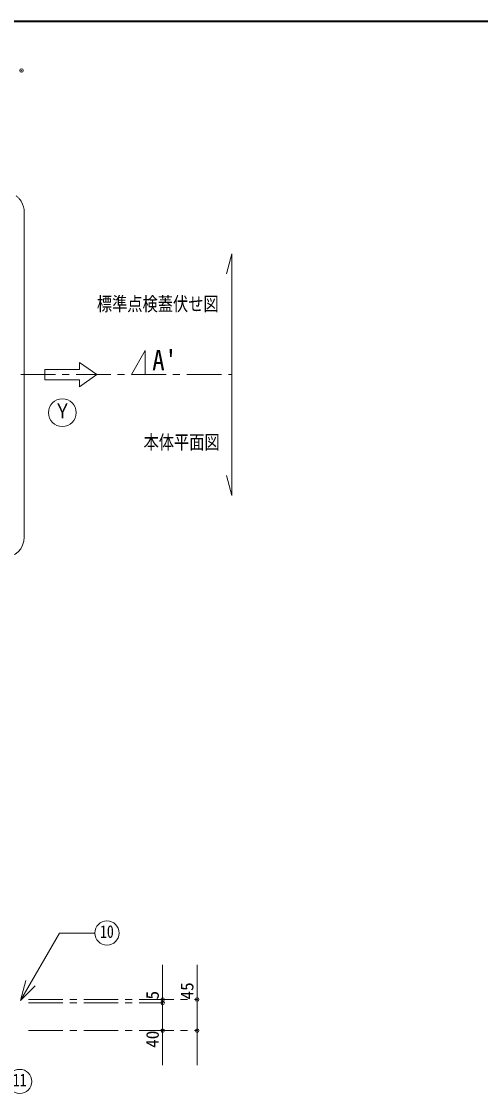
# Model space of a CAD drawing. Units: millimetres at full size, sheet at 1:10; details may follow other scales. Extents: x -2066 to 1984, y -1358 to 1452.
# Drawn here: x -745 to -81, y -100 to 1452 of the extents above; entities that cross this region are included whole.
import ezdxf
from ezdxf.enums import TextEntityAlignment as Align

# ---------------------------------------------------------------- set-up
doc = ezdxf.new("R2010")
doc.units = ezdxf.units.MM
doc.header["$LTSCALE"] = 10
doc.header["$PDMODE"] = 32
doc.header["$PDSIZE"] = 5
doc.linetypes.add('CHAIN1', pattern=[8, 5, -1, 1, -1])
doc.linetypes.add('DASHED1', pattern=[1.8, 1.2, -0.6])
doc.layers.add('0-0_ﾚｲﾔ1', color=4, linetype='Continuous', lineweight=9)
doc.styles.add('ＭＳ ゴシック', font='')
doc.styles.get('ＭＳ ゴシック').set_extended_font_data('MS Gothic')

msp = doc.modelspace()

# ---------------------------------------------------------------- linework, layer by layer
at = {"layer": '0-0_ﾚｲﾔ1', "color": 1, "lineweight": 40}
msp.add_line((1984.43, 1451.51), (-2065.57, 1451.51), dxfattribs=at)
at = {"layer": '0-0_ﾚｲﾔ1'}
for p, q in [((-740.57, 940.51), (-740.57, 1175.51)), ((-540.57, 86.51), (-540.57, 31.51)), ((-490.57, 86.51), (-490.57, -58.49)), ((-540.57, 31.51), (-540.57, -58.49))]:
    msp.add_line(p, q, dxfattribs=at)
at = {"layer": '0-0_ﾚｲﾔ1', "color": 7, "lineweight": 18}
for p, q in [((-440.57, 1115.51), (-448.33, 1086.53)), ((-440.57, 1115.51), (-440.57, 765.51)), ((-710.57, 933.01), (-710.57, 948.01)), ((-635.57, 940.51), (-660.57, 958.01)), ((-740.57, 940.51), (-740.57, 705.51)), ((-710.57, 933.01), (-660.57, 933.01)), ((-635.57, 940.51), (-660.57, 923.01)), ((-660.57, 923.01), (-660.57, 933.01)), ((-440.57, 765.51), (-448.33, 794.49)), ((-746.03, 35.13), (-738.27, 64.11)), ((-746.03, 35.13), (-724.82, 56.35))]:
    msp.add_line(p, q, dxfattribs=at)
at = {"layer": '0-0_ﾚｲﾔ1', "linetype": 'CHAIN1'}
for p, q in [((-1945.57, 940.51), (-440.57, 940.51)), ((-734.57, 36.51), (-490.57, 36.51)), ((-734.57, 31.51), (-540.57, 31.51)), ((-734.57, -8.49), (-490.57, -8.49))]:
    msp.add_line(p, q, dxfattribs=at)
msp.add_lwpolyline([(-585.57, 940.51), (-565.57, 975.51), (-565.57, 940.51)], dxfattribs=at)
at = {"layer": '0-0_ﾚｲﾔ1', "color": 7, "lineweight": 18}
for points in [[(-710.57, 948.01), (-660.57, 948.01), (-660.57, 958.01)], [(-746.03, 35.13), (-689.7, 132.7), (-638.57, 132.7)]]:
    msp.add_lwpolyline(points, dxfattribs=at)
for centre, radius in [((-685.57, 885.51), 20), ((-621.07, 132.7), 17.5), ((-747.07, -82.04), 17.5)]:
    msp.add_circle(centre, radius, dxfattribs=at)
at = {"layer": '0-0_ﾚｲﾔ1', "linetype": 'DASHED1'}
msp.add_arc((-770.57, 1175.51), 30, 29.92643, 60.07357, dxfattribs=at)
at = {"layer": '0-0_ﾚｲﾔ1'}
msp.add_arc((-770.57, 1175.51), 30, 0, 29.92643, dxfattribs=at)
at = {"layer": '0-0_ﾚｲﾔ1', "color": 7, "lineweight": 18}
msp.add_arc((-770.57, 705.51), 30, 270, 0, dxfattribs=at)
at = {"layer": '0-0_ﾚｲﾔ1', "color": 1}
for p in [(-744.57, 1380.51), (-540.57, 36.51), (-540.57, 31.51), (-490.57, 36.51), (-540.57, -8.49), (-490.57, -8.49)]:
    msp.add_point(p, dxfattribs=at)

# ---------------------------------------------------------------- texts
at = {"layer": '0-0_ﾚｲﾔ1', "color": 7, "style": 'ＭＳ ゴシック'}
for s, height, width, p in [('標準点検蓋伏せ図', 20.16, 0.8, (-635.57, 1026.76)), ("A'", 29.33, 0.9, (-555.57, 938.01)), ('Ｙ', 21.99, 0.85, (-698.07, 870.51)), ('本体平面図', 20.16, 0.8, (-568.07, 826.76)), ('10', 18.33, 0.8, (-631.07, 120.2)), ('11', 18.33, 0.8, (-757.07, -94.54))]:
    msp.add_text(s, height=height, dxfattribs=dict(at, width=width)).set_placement(p, align=Align.BOTTOM_LEFT)
for s, p in [('5', (-540.57, 36.51)), ('45', (-490.57, 36.51)), ('40', (-540.57, -33.49))]:
    msp.add_text(s, height=18.33, rotation=90, dxfattribs=at).set_placement(p, align=Align.BOTTOM_LEFT)

doc.saveas('drawing.dxf')
